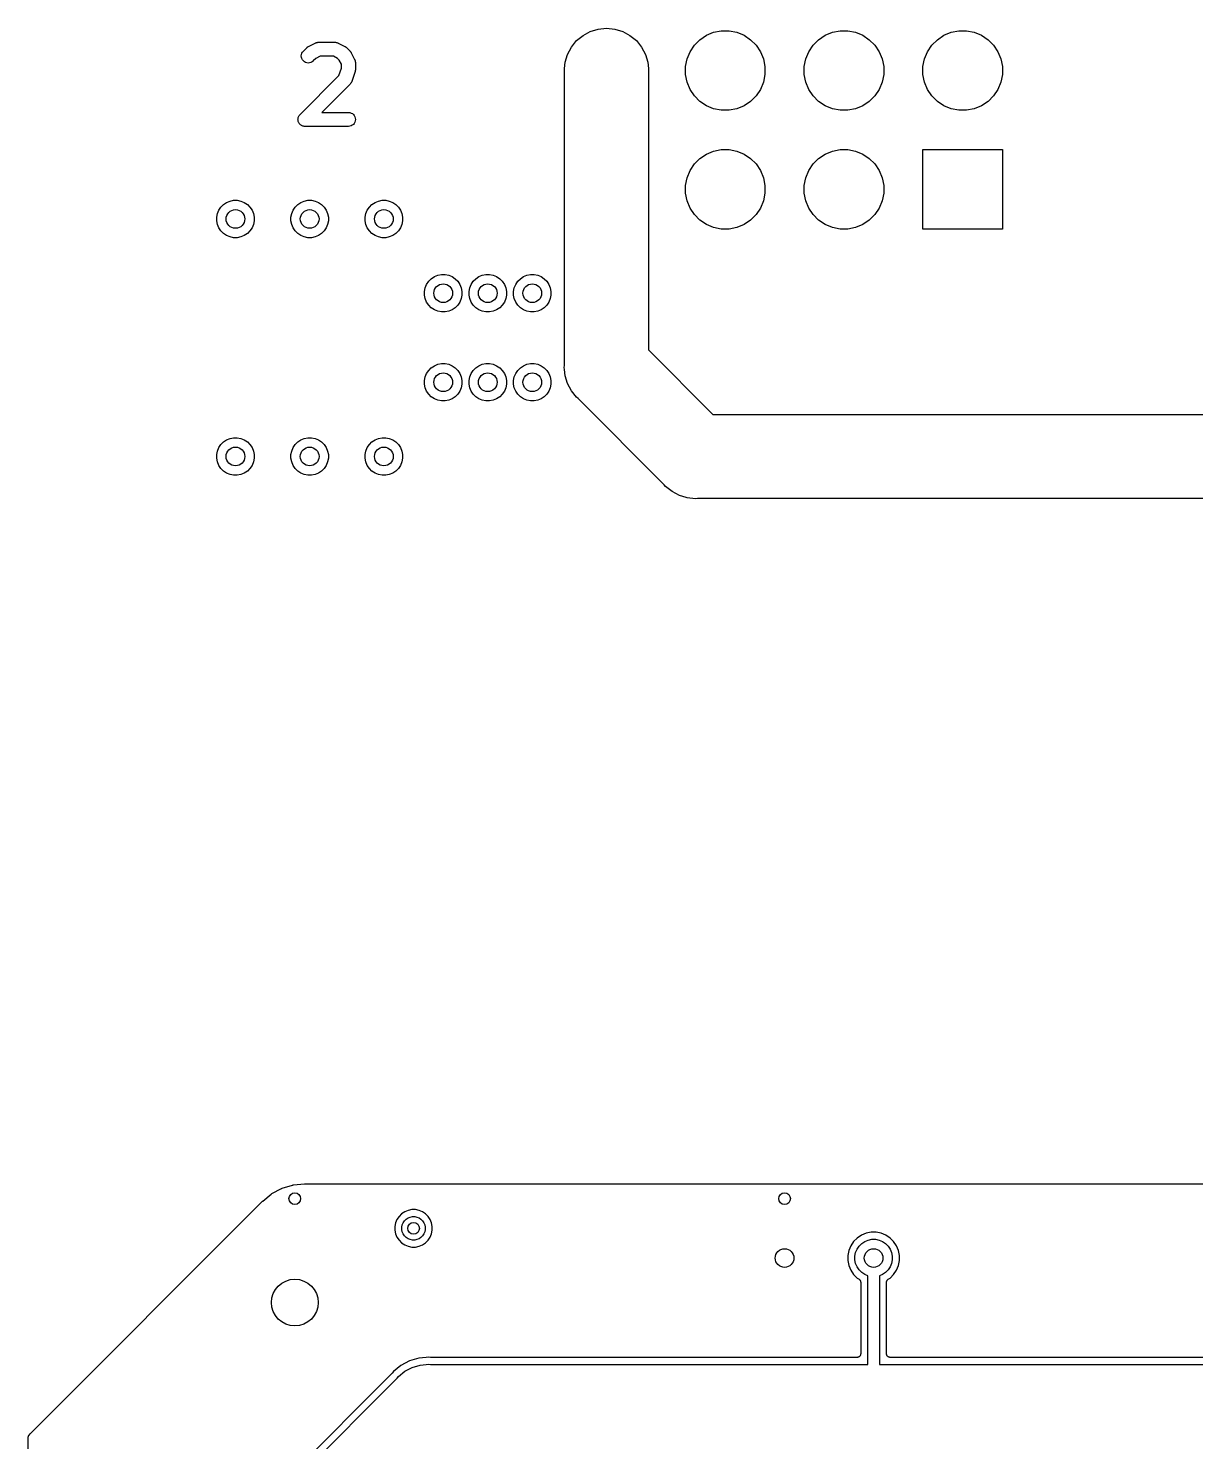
# Model space of a CAD drawing. Extents: x 4.56 to 9.07, y -4.98 to -1.89.
# Drawn here: x 4.563 to 5.546, y -3.08 to -1.889 of the extents above; entities that cross this region are included whole.
import ezdxf

# ---------------------------------------------------------------- set-up
doc = ezdxf.new("R2010")
doc.units = 0
doc.header["$MEASUREMENT"] = 0
doc.layers.add('BLACK', color=7, linetype='CONTINUOUS')

msp = doc.modelspace()

# ---------------------------------------------------------------- linework, layer by layer
at = {"layer": 'BLACK', "linetype": 'CONTINUOUS'}
for p, q in [((5.03022, -1.8954), (5.03637, -1.89211)), ((5.03637, -1.89211), (5.04305, -1.89008)), ((5.04305, -1.89008), (5.05, -1.8894)), ((5.05, -1.8894), (5.05695, -1.89008)), ((5.05695, -1.89008), (5.06363, -1.89211)), ((5.06363, -1.89211), (5.06978, -1.8954)), ((5.14024, -1.89282), (5.1467, -1.89154)), ((5.1467, -1.89154), (5.1533, -1.89154)), ((5.1533, -1.89154), (5.15976, -1.89282)), ((5.24024, -1.89282), (5.2467, -1.89154)), ((5.2467, -1.89154), (5.2533, -1.89154)), ((5.2533, -1.89154), (5.25976, -1.89282)), ((5.34024, -1.89282), (5.3467, -1.89154)), ((5.3467, -1.89154), (5.3533, -1.89154)), ((5.3533, -1.89154), (5.35976, -1.89282)), ((4.79905, -1.90466), (4.80467, -1.90185)), ((4.80467, -1.90185), (4.80474, -1.90181)), ((4.80474, -1.90181), (4.80491, -1.90175)), ((4.80491, -1.90175), (4.80506, -1.90167)), ((4.80506, -1.90167), (4.80545, -1.90155)), ((4.80545, -1.90155), (4.80583, -1.90141)), ((4.80583, -1.90141), (4.806, -1.90139)), ((4.806, -1.90139), (4.80616, -1.90134)), ((4.80616, -1.90134), (4.80657, -1.9013)), ((4.80657, -1.9013), (4.80696, -1.90123)), ((4.80696, -1.90123), (4.80714, -1.90124)), ((4.80714, -1.90124), (4.80731, -1.90122)), ((4.80731, -1.90122), (4.82137, -1.90122)), ((4.82137, -1.90122), (4.82145, -1.90122)), ((4.82145, -1.90122), (4.82163, -1.90124)), ((4.82163, -1.90124), (4.8218, -1.90124)), ((4.8218, -1.90124), (4.8222, -1.90131)), ((4.8222, -1.90131), (4.8226, -1.90135)), ((4.8226, -1.90135), (4.82277, -1.9014)), ((4.82277, -1.9014), (4.82294, -1.90143)), ((4.82294, -1.90143), (4.82331, -1.90158)), ((4.82331, -1.90158), (4.8237, -1.9017)), ((4.8237, -1.9017), (4.82385, -1.90178)), ((4.82385, -1.90178), (4.82401, -1.90185)), ((4.82401, -1.90185), (4.82964, -1.90466)), ((5.0204, -1.90522), (5.02482, -1.89982)), ((5.02482, -1.89982), (5.03022, -1.8954)), ((5.06978, -1.8954), (5.07518, -1.89982)), ((5.07518, -1.89982), (5.0796, -1.90522)), ((5.12034, -1.90915), (5.12401, -1.90367)), ((5.12401, -1.90367), (5.12867, -1.89901)), ((5.12867, -1.89901), (5.13415, -1.89534)), ((5.13415, -1.89534), (5.14024, -1.89282)), ((5.15976, -1.89282), (5.16585, -1.89534)), ((5.16585, -1.89534), (5.17133, -1.89901)), ((5.17133, -1.89901), (5.17599, -1.90367)), ((5.17599, -1.90367), (5.17966, -1.90915)), ((5.22034, -1.90915), (5.22401, -1.90367)), ((5.22401, -1.90367), (5.22867, -1.89901)), ((5.22867, -1.89901), (5.23415, -1.89534)), ((5.23415, -1.89534), (5.24024, -1.89282)), ((5.25976, -1.89282), (5.26585, -1.89534)), ((5.26585, -1.89534), (5.27133, -1.89901)), ((5.27133, -1.89901), (5.27599, -1.90367)), ((5.27599, -1.90367), (5.27966, -1.90915)), ((5.32034, -1.90915), (5.32401, -1.90367)), ((5.32401, -1.90367), (5.32867, -1.89901)), ((5.32867, -1.89901), (5.33415, -1.89534)), ((5.33415, -1.89534), (5.34024, -1.89282)), ((5.35976, -1.89282), (5.36585, -1.89534)), ((5.36585, -1.89534), (5.37133, -1.89901)), ((5.37133, -1.89901), (5.37599, -1.90367)), ((5.37599, -1.90367), (5.37966, -1.90915)), ((4.79297, -1.91273), (4.79309, -1.91159)), ((4.79308, -1.91388), (4.79297, -1.91273)), ((4.79341, -1.91498), (4.79308, -1.91388)), ((4.79309, -1.91159), (4.79342, -1.91048)), ((4.79394, -1.916), (4.79341, -1.91498)), ((4.79342, -1.91048), (4.79397, -1.90947)), ((4.79467, -1.9169), (4.79394, -1.916)), ((4.79397, -1.90947), (4.7947, -1.90858)), ((4.7947, -1.90858), (4.79751, -1.90577)), ((4.79751, -1.90577), (4.79757, -1.90571)), ((4.79757, -1.90571), (4.79783, -1.9055)), ((4.79783, -1.9055), (4.79807, -1.90527)), ((4.79807, -1.90527), (4.79828, -1.90514)), ((4.79828, -1.90514), (4.79847, -1.90499)), ((4.79847, -1.90499), (4.79877, -1.90484)), ((4.79877, -1.90484), (4.79905, -1.90466)), ((4.80519, -1.91479), (4.80305, -1.91693)), ((4.80871, -1.91303), (4.80519, -1.91479)), ((4.81998, -1.91303), (4.80871, -1.91303)), ((4.8235, -1.91479), (4.81998, -1.91303)), ((4.82496, -1.91625), (4.8235, -1.91479)), ((4.82672, -1.91977), (4.82496, -1.91625)), ((4.82964, -1.90466), (4.82971, -1.9047)), ((4.82971, -1.9047), (4.82999, -1.90488)), ((4.82999, -1.90488), (4.83028, -1.90503)), ((4.83028, -1.90503), (4.83047, -1.90519)), ((4.83047, -1.90519), (4.83068, -1.90532)), ((4.83068, -1.90532), (4.83092, -1.90555)), ((4.83092, -1.90555), (4.83117, -1.90577)), ((4.83117, -1.90577), (4.83398, -1.90858)), ((4.83398, -1.90858), (4.83404, -1.90864)), ((4.83404, -1.90864), (4.83425, -1.9089)), ((4.83425, -1.9089), (4.83448, -1.90914)), ((4.83448, -1.90914), (4.83461, -1.90934)), ((4.83461, -1.90934), (4.83476, -1.90954)), ((4.83476, -1.90954), (4.83491, -1.90983)), ((4.83491, -1.90983), (4.83509, -1.91011)), ((4.83509, -1.91011), (4.8379, -1.91574)), ((4.8379, -1.91574), (4.83794, -1.91581)), ((4.83794, -1.91581), (4.838, -1.91597)), ((4.838, -1.91597), (4.83808, -1.91613)), ((4.83808, -1.91613), (4.8382, -1.91651)), ((5.01508, -1.91805), (5.01711, -1.91137)), ((5.01711, -1.91137), (5.0204, -1.90522)), ((5.0796, -1.90522), (5.08289, -1.91137)), ((5.08289, -1.91137), (5.08492, -1.91805)), ((5.11654, -1.9217), (5.11782, -1.91524)), ((5.11782, -1.91524), (5.12034, -1.90915)), ((5.17966, -1.90915), (5.18218, -1.91524)), ((5.18218, -1.91524), (5.18346, -1.9217)), ((5.21654, -1.9217), (5.21782, -1.91524)), ((5.21782, -1.91524), (5.22034, -1.90915)), ((5.27966, -1.90915), (5.28218, -1.91524)), ((5.28218, -1.91524), (5.28346, -1.9217)), ((5.31654, -1.9217), (5.31782, -1.91524)), ((5.31782, -1.91524), (5.32034, -1.90915)), ((5.37966, -1.90915), (5.38218, -1.91524)), ((5.38218, -1.91524), (5.38346, -1.9217)), ((4.79556, -1.91764), (4.79467, -1.9169)), ((4.79657, -1.91819), (4.79556, -1.91764)), ((4.79767, -1.91853), (4.79657, -1.91819)), ((4.79881, -1.91866), (4.79767, -1.91853)), ((4.79996, -1.91856), (4.79881, -1.91866)), ((4.80107, -1.91824), (4.79996, -1.91856)), ((4.80209, -1.91771), (4.80107, -1.91824)), ((4.80299, -1.91699), (4.80209, -1.91771)), ((4.80305, -1.91693), (4.80299, -1.91699)), ((4.82465, -1.92925), (4.82672, -1.92304)), ((4.82672, -1.92304), (4.82672, -1.91977)), ((4.83822, -1.92587), (4.83541, -1.93431)), ((4.8382, -1.91651), (4.83834, -1.91689)), ((4.8383, -1.92555), (4.83822, -1.92587)), ((4.8384, -1.92523), (4.8383, -1.92555)), ((4.83834, -1.91689), (4.83836, -1.91706)), ((4.83836, -1.91706), (4.83841, -1.91723)), ((4.83842, -1.92498), (4.8384, -1.92523)), ((4.83841, -1.91723), (4.83845, -1.91763)), ((4.83848, -1.92475), (4.83842, -1.92498)), ((4.83845, -1.91763), (4.83852, -1.91803)), ((4.83849, -1.92441), (4.83848, -1.92475)), ((4.83853, -1.92408), (4.83849, -1.92441)), ((4.83852, -1.91803), (4.83851, -1.9182)), ((4.83851, -1.9182), (4.83853, -1.91838)), ((4.83853, -1.91838), (4.83853, -1.924)), ((4.83853, -1.924), (4.83853, -1.92408)), ((5.01457, -1.92326), (5.01508, -1.91805)), ((5.01457, -2.02326), (5.01457, -1.92326)), ((5.08492, -1.91805), (5.08543, -1.92326)), ((5.08543, -1.92326), (5.08543, -2.16032)), ((5.11654, -1.9283), (5.11654, -1.9217)), ((5.18346, -1.9217), (5.18346, -1.9283)), ((5.21654, -1.9283), (5.21654, -1.9217)), ((5.28346, -1.9217), (5.28346, -1.9283)), ((5.31654, -1.9283), (5.31654, -1.9217)), ((5.38346, -1.9217), (5.38346, -1.9283)), ((4.79189, -1.96201), (4.82465, -1.92925)), ((4.83398, -1.93661), (4.81032, -1.96028)), ((4.83409, -1.93648), (4.83398, -1.93661)), ((4.83422, -1.93636), (4.83409, -1.93648)), ((4.83446, -1.93604), (4.83422, -1.93636)), ((4.83472, -1.93572), (4.83446, -1.93604)), ((4.8348, -1.93557), (4.83472, -1.93572)), ((4.8349, -1.93543), (4.8348, -1.93557)), ((4.83507, -1.93506), (4.8349, -1.93543)), ((4.83526, -1.93471), (4.83507, -1.93506)), ((4.83531, -1.93454), (4.83526, -1.93471)), ((4.83538, -1.93438), (4.83531, -1.93454)), ((4.83541, -1.93431), (4.83538, -1.93438)), ((5.11782, -1.93476), (5.11654, -1.9283)), ((5.12034, -1.94085), (5.11782, -1.93476)), ((5.18218, -1.93476), (5.17966, -1.94085)), ((5.18346, -1.9283), (5.18218, -1.93476)), ((5.21782, -1.93476), (5.21654, -1.9283)), ((5.22034, -1.94085), (5.21782, -1.93476)), ((5.28218, -1.93476), (5.27966, -1.94085)), ((5.28346, -1.9283), (5.28218, -1.93476)), ((5.31782, -1.93476), (5.31654, -1.9283)), ((5.32034, -1.94085), (5.31782, -1.93476)), ((5.38218, -1.93476), (5.37966, -1.94085)), ((5.38346, -1.9283), (5.38218, -1.93476)), ((5.12401, -1.94633), (5.12034, -1.94085)), ((5.12867, -1.95099), (5.12401, -1.94633)), ((5.13415, -1.95466), (5.12867, -1.95099)), ((5.17133, -1.95099), (5.16585, -1.95466)), ((5.17599, -1.94633), (5.17133, -1.95099)), ((5.17966, -1.94085), (5.17599, -1.94633)), ((5.22401, -1.94633), (5.22034, -1.94085)), ((5.22867, -1.95099), (5.22401, -1.94633)), ((5.23415, -1.95466), (5.22867, -1.95099)), ((5.27133, -1.95099), (5.26585, -1.95466)), ((5.27599, -1.94633), (5.27133, -1.95099)), ((5.27966, -1.94085), (5.27599, -1.94633)), ((5.32401, -1.94633), (5.32034, -1.94085)), ((5.32867, -1.95099), (5.32401, -1.94633)), ((5.33415, -1.95466), (5.32867, -1.95099)), ((5.37133, -1.95099), (5.36585, -1.95466)), ((5.37599, -1.94633), (5.37133, -1.95099)), ((5.37966, -1.94085), (5.37599, -1.94633)), ((4.79044, -1.96446), (4.79061, -1.96391)), ((4.79061, -1.96391), (4.79062, -1.96391)), ((4.79062, -1.9639), (4.79089, -1.9634)), ((4.79062, -1.96391), (4.79062, -1.9639)), ((4.79089, -1.9634), (4.79116, -1.9629)), ((4.79116, -1.96289), (4.79117, -1.96288)), ((4.79116, -1.9629), (4.79116, -1.96289)), ((4.79117, -1.96288), (4.79153, -1.96244)), ((4.79153, -1.96244), (4.79189, -1.96201)), ((4.81032, -1.96028), (4.83262, -1.96028)), ((4.83262, -1.96028), (4.8327, -1.96028)), ((4.8327, -1.96028), (4.83385, -1.96041)), ((4.83385, -1.96041), (4.83495, -1.96076)), ((4.83495, -1.96076), (4.83596, -1.96131)), ((4.83596, -1.96131), (4.83684, -1.96205)), ((4.83684, -1.96205), (4.83756, -1.96295)), ((4.83756, -1.96295), (4.8381, -1.96397)), ((4.8381, -1.96397), (4.83842, -1.96508)), ((5.14024, -1.95718), (5.13415, -1.95466)), ((5.1467, -1.95846), (5.14024, -1.95718)), ((5.1533, -1.95846), (5.1467, -1.95846)), ((5.15976, -1.95718), (5.1533, -1.95846)), ((5.16585, -1.95466), (5.15976, -1.95718)), ((5.24024, -1.95718), (5.23415, -1.95466)), ((5.2467, -1.95846), (5.24024, -1.95718)), ((5.2533, -1.95846), (5.2467, -1.95846)), ((5.25976, -1.95718), (5.2533, -1.95846)), ((5.26585, -1.95466), (5.25976, -1.95718)), ((5.34024, -1.95718), (5.33415, -1.95466)), ((5.3467, -1.95846), (5.34024, -1.95718)), ((5.3533, -1.95846), (5.3467, -1.95846)), ((5.35976, -1.95718), (5.3533, -1.95846)), ((5.36585, -1.95466), (5.35976, -1.95718)), ((4.79016, -1.96614), (4.79022, -1.96558)), ((4.79016, -1.96615), (4.79016, -1.96614)), ((4.79016, -1.96616), (4.79016, -1.96615)), ((4.79021, -1.96673), (4.79016, -1.96616)), ((4.79026, -1.96729), (4.79021, -1.96673)), ((4.79022, -1.96558), (4.79027, -1.96502)), ((4.79026, -1.9673), (4.79026, -1.96729)), ((4.79027, -1.96731), (4.79026, -1.9673)), ((4.79027, -1.96502), (4.79028, -1.96501)), ((4.79043, -1.96785), (4.79027, -1.96731)), ((4.79028, -1.965), (4.79044, -1.96446)), ((4.79028, -1.96501), (4.79028, -1.965)), ((4.79059, -1.9684), (4.79043, -1.96785)), ((4.79059, -1.96841), (4.79059, -1.9684)), ((4.7906, -1.96842), (4.79059, -1.96841)), ((4.79086, -1.96891), (4.7906, -1.96842)), ((4.79112, -1.96942), (4.79086, -1.96891)), ((4.79113, -1.96943), (4.79112, -1.96942)), ((4.79148, -1.96987), (4.79113, -1.96943)), ((4.79113, -1.96943), (4.79113, -1.96943)), ((4.79184, -1.97032), (4.79148, -1.96987)), ((4.79185, -1.97032), (4.79184, -1.97032)), ((4.79186, -1.97033), (4.79185, -1.97032)), ((4.79229, -1.97069), (4.79186, -1.97033)), ((4.79273, -1.97106), (4.79229, -1.97069)), ((4.79274, -1.97106), (4.79273, -1.97106)), ((4.79274, -1.97107), (4.79274, -1.97106)), ((4.79325, -1.97134), (4.79274, -1.97107)), ((4.79374, -1.97161), (4.79325, -1.97134)), ((4.79375, -1.97161), (4.79374, -1.97161)), ((4.79376, -1.97162), (4.79375, -1.97161)), ((4.7943, -1.97179), (4.79376, -1.97162)), ((4.79484, -1.97196), (4.7943, -1.97179)), ((4.79485, -1.97196), (4.79484, -1.97196)), ((4.79486, -1.97196), (4.79485, -1.97196)), ((4.79542, -1.97203), (4.79486, -1.97196)), ((4.79598, -1.97209), (4.79542, -1.97203)), ((4.796, -1.97209), (4.79598, -1.97209)), ((4.79606, -1.97209), (4.796, -1.97209)), ((4.796, -1.97209), (4.796, -1.97209)), ((4.796, -1.97209), (4.796, -1.97209)), ((4.83262, -1.97209), (4.79606, -1.97209)), ((4.83377, -1.97198), (4.83262, -1.97209)), ((4.83487, -1.97164), (4.83377, -1.97198)), ((4.83589, -1.9711), (4.83487, -1.97164)), ((4.83678, -1.97037), (4.83589, -1.9711)), ((4.83752, -1.96949), (4.83678, -1.97037)), ((4.83806, -1.96847), (4.83752, -1.96949)), ((4.83841, -1.96737), (4.83806, -1.96847)), ((4.83853, -1.96623), (4.83841, -1.96737)), ((4.83842, -1.96508), (4.83853, -1.96623)), ((5.12401, -2.00367), (5.12867, -1.99901)), ((5.12867, -1.99901), (5.13415, -1.99534)), ((5.13415, -1.99534), (5.14024, -1.99282)), ((5.14024, -1.99282), (5.1467, -1.99154)), ((5.1467, -1.99154), (5.1533, -1.99154)), ((5.1533, -1.99154), (5.15976, -1.99282)), ((5.15976, -1.99282), (5.16585, -1.99534)), ((5.16585, -1.99534), (5.17133, -1.99901)), ((5.17133, -1.99901), (5.17599, -2.00367)), ((5.22401, -2.00367), (5.22867, -1.99901)), ((5.22867, -1.99901), (5.23415, -1.99534)), ((5.23415, -1.99534), (5.24024, -1.99282)), ((5.24024, -1.99282), (5.2467, -1.99154)), ((5.2467, -1.99154), (5.2533, -1.99154)), ((5.2533, -1.99154), (5.25976, -1.99282)), ((5.25976, -1.99282), (5.26585, -1.99534)), ((5.26585, -1.99534), (5.27133, -1.99901)), ((5.27133, -1.99901), (5.27599, -2.00367)), ((5.31654, -2.05846), (5.31654, -1.99154)), ((5.31654, -1.99154), (5.38346, -1.99154)), ((5.38346, -1.99154), (5.38346, -2.05846)), ((5.11782, -2.01524), (5.12034, -2.00915)), ((5.12034, -2.00915), (5.12401, -2.00367)), ((5.17599, -2.00367), (5.17966, -2.00915)), ((5.17966, -2.00915), (5.18218, -2.01524)), ((5.21782, -2.01524), (5.22034, -2.00915)), ((5.22034, -2.00915), (5.22401, -2.00367)), ((5.27599, -2.00367), (5.27966, -2.00915)), ((5.27966, -2.00915), (5.28218, -2.01524)), ((5.01457, -2.17326), (5.01457, -2.02326)), ((5.11654, -2.0217), (5.11782, -2.01524)), ((5.11654, -2.0283), (5.11654, -2.0217)), ((5.18218, -2.01524), (5.18346, -2.0217)), ((5.18346, -2.0217), (5.18346, -2.0283)), ((5.21654, -2.0217), (5.21782, -2.01524)), ((5.21654, -2.0283), (5.21654, -2.0217)), ((5.28218, -2.01524), (5.28346, -2.0217)), ((5.28346, -2.0217), (5.28346, -2.0283)), ((4.73004, -2.03604), (4.73291, -2.03486)), ((4.73291, -2.03486), (4.73595, -2.03425)), ((4.73595, -2.03425), (4.73905, -2.03425)), ((4.73905, -2.03425), (4.74209, -2.03486)), ((4.74209, -2.03486), (4.74496, -2.03604)), ((4.79254, -2.03604), (4.79541, -2.03486)), ((4.79541, -2.03486), (4.79845, -2.03425)), ((4.79845, -2.03425), (4.80155, -2.03425)), ((4.80155, -2.03425), (4.80459, -2.03486)), ((4.80459, -2.03486), (4.80746, -2.03604)), ((4.85504, -2.03604), (4.85791, -2.03486)), ((4.85791, -2.03486), (4.86095, -2.03425)), ((4.86095, -2.03425), (4.86405, -2.03425)), ((4.86405, -2.03425), (4.86709, -2.03486)), ((4.86709, -2.03486), (4.86996, -2.03604)), ((5.11782, -2.03476), (5.11654, -2.0283)), ((5.12034, -2.04085), (5.11782, -2.03476)), ((5.18218, -2.03476), (5.17966, -2.04085)), ((5.18346, -2.0283), (5.18218, -2.03476)), ((5.21782, -2.03476), (5.21654, -2.0283)), ((5.22034, -2.04085), (5.21782, -2.03476)), ((5.28218, -2.03476), (5.27966, -2.04085)), ((5.28346, -2.0283), (5.28218, -2.03476)), ((4.72175, -2.04845), (4.72236, -2.04541)), ((4.72236, -2.04541), (4.72354, -2.04254)), ((4.72354, -2.04254), (4.72527, -2.03996)), ((4.72527, -2.03996), (4.72746, -2.03777)), ((4.72746, -2.03777), (4.73004, -2.03604)), ((4.74496, -2.03604), (4.74754, -2.03777)), ((4.74754, -2.03777), (4.74973, -2.03996)), ((4.74973, -2.03996), (4.75146, -2.04254)), ((4.75146, -2.04254), (4.75264, -2.04541)), ((4.75264, -2.04541), (4.75325, -2.04845)), ((4.78425, -2.04845), (4.78486, -2.04541)), ((4.78486, -2.04541), (4.78604, -2.04254)), ((4.78604, -2.04254), (4.78777, -2.03996)), ((4.78777, -2.03996), (4.78996, -2.03777)), ((4.78996, -2.03777), (4.79254, -2.03604)), ((4.80746, -2.03604), (4.81004, -2.03777)), ((4.81004, -2.03777), (4.81223, -2.03996)), ((4.81223, -2.03996), (4.81396, -2.04254)), ((4.81396, -2.04254), (4.81514, -2.04541)), ((4.81514, -2.04541), (4.81575, -2.04845)), ((4.84675, -2.04845), (4.84736, -2.04541)), ((4.84736, -2.04541), (4.84854, -2.04254)), ((4.84854, -2.04254), (4.85027, -2.03996)), ((4.85027, -2.03996), (4.85246, -2.03777)), ((4.85246, -2.03777), (4.85504, -2.03604)), ((4.86996, -2.03604), (4.87254, -2.03777)), ((4.87254, -2.03777), (4.87473, -2.03996)), ((4.87473, -2.03996), (4.87646, -2.04254)), ((4.87646, -2.04254), (4.87764, -2.04541)), ((4.87764, -2.04541), (4.87825, -2.04845)), ((5.12401, -2.04633), (5.12034, -2.04085)), ((5.12867, -2.05099), (5.12401, -2.04633)), ((5.17599, -2.04633), (5.17133, -2.05099)), ((5.17966, -2.04085), (5.17599, -2.04633)), ((5.22401, -2.04633), (5.22034, -2.04085)), ((5.22867, -2.05099), (5.22401, -2.04633)), ((5.27599, -2.04633), (5.27133, -2.05099)), ((5.27966, -2.04085), (5.27599, -2.04633)), ((4.72175, -2.05155), (4.72175, -2.04845)), ((4.72236, -2.05459), (4.72175, -2.05155)), ((4.72354, -2.05746), (4.72236, -2.05459)), ((4.72527, -2.06004), (4.72354, -2.05746)), ((4.75146, -2.05746), (4.74973, -2.06004)), ((4.75264, -2.05459), (4.75146, -2.05746)), ((4.75325, -2.05155), (4.75264, -2.05459)), ((4.75325, -2.04845), (4.75325, -2.05155)), ((4.78425, -2.05155), (4.78425, -2.04845)), ((4.78486, -2.05459), (4.78425, -2.05155)), ((4.78604, -2.05746), (4.78486, -2.05459)), ((4.78777, -2.06004), (4.78604, -2.05746)), ((4.81396, -2.05746), (4.81223, -2.06004)), ((4.81514, -2.05459), (4.81396, -2.05746)), ((4.81575, -2.05155), (4.81514, -2.05459)), ((4.81575, -2.04845), (4.81575, -2.05155)), ((4.84675, -2.05155), (4.84675, -2.04845)), ((4.84736, -2.05459), (4.84675, -2.05155)), ((4.84854, -2.05746), (4.84736, -2.05459)), ((4.85027, -2.06004), (4.84854, -2.05746)), ((4.87646, -2.05746), (4.87473, -2.06004)), ((4.87764, -2.05459), (4.87646, -2.05746)), ((4.87825, -2.05155), (4.87764, -2.05459)), ((4.87825, -2.04845), (4.87825, -2.05155)), ((5.13415, -2.05466), (5.12867, -2.05099)), ((5.14024, -2.05718), (5.13415, -2.05466)), ((5.1467, -2.05846), (5.14024, -2.05718)), ((5.1533, -2.05846), (5.1467, -2.05846)), ((5.15976, -2.05718), (5.1533, -2.05846)), ((5.16585, -2.05466), (5.15976, -2.05718)), ((5.17133, -2.05099), (5.16585, -2.05466)), ((5.23415, -2.05466), (5.22867, -2.05099)), ((5.24024, -2.05718), (5.23415, -2.05466)), ((5.2467, -2.05846), (5.24024, -2.05718)), ((5.2533, -2.05846), (5.2467, -2.05846)), ((5.25976, -2.05718), (5.2533, -2.05846)), ((5.26585, -2.05466), (5.25976, -2.05718)), ((5.27133, -2.05099), (5.26585, -2.05466)), ((5.38346, -2.05846), (5.31654, -2.05846)), ((4.72746, -2.06223), (4.72527, -2.06004)), ((4.73004, -2.06396), (4.72746, -2.06223)), ((4.73291, -2.06514), (4.73004, -2.06396)), ((4.73595, -2.06575), (4.73291, -2.06514)), ((4.73905, -2.06575), (4.73595, -2.06575)), ((4.74209, -2.06514), (4.73905, -2.06575)), ((4.74496, -2.06396), (4.74209, -2.06514)), ((4.74754, -2.06223), (4.74496, -2.06396)), ((4.74973, -2.06004), (4.74754, -2.06223)), ((4.78996, -2.06223), (4.78777, -2.06004)), ((4.79254, -2.06396), (4.78996, -2.06223)), ((4.79541, -2.06514), (4.79254, -2.06396)), ((4.79845, -2.06575), (4.79541, -2.06514)), ((4.80155, -2.06575), (4.79845, -2.06575)), ((4.80459, -2.06514), (4.80155, -2.06575)), ((4.80746, -2.06396), (4.80459, -2.06514)), ((4.81004, -2.06223), (4.80746, -2.06396)), ((4.81223, -2.06004), (4.81004, -2.06223)), ((4.85246, -2.06223), (4.85027, -2.06004)), ((4.85504, -2.06396), (4.85246, -2.06223)), ((4.85791, -2.06514), (4.85504, -2.06396)), ((4.86095, -2.06575), (4.85791, -2.06514)), ((4.86405, -2.06575), (4.86095, -2.06575)), ((4.86709, -2.06514), (4.86405, -2.06575)), ((4.86996, -2.06396), (4.86709, -2.06514)), ((4.87254, -2.06223), (4.86996, -2.06396)), ((4.87473, -2.06004), (4.87254, -2.06223)), ((4.89736, -2.10791), (4.89854, -2.10504)), ((4.89854, -2.10504), (4.90027, -2.10246)), ((4.90027, -2.10246), (4.90246, -2.10027)), ((4.90246, -2.10027), (4.90504, -2.09854)), ((4.90504, -2.09854), (4.90791, -2.09736)), ((4.90791, -2.09736), (4.91095, -2.09675)), ((4.91095, -2.09675), (4.91405, -2.09675)), ((4.91405, -2.09675), (4.91709, -2.09736)), ((4.91709, -2.09736), (4.91996, -2.09854)), ((4.91996, -2.09854), (4.92254, -2.10027)), ((4.92254, -2.10027), (4.92473, -2.10246)), ((4.92473, -2.10246), (4.92646, -2.10504)), ((4.92646, -2.10504), (4.92764, -2.10791)), ((4.93486, -2.10791), (4.93604, -2.10504)), ((4.93604, -2.10504), (4.93777, -2.10246)), ((4.93777, -2.10246), (4.93996, -2.10027)), ((4.93996, -2.10027), (4.94254, -2.09854)), ((4.94254, -2.09854), (4.94541, -2.09736)), ((4.94541, -2.09736), (4.94845, -2.09675)), ((4.94845, -2.09675), (4.95155, -2.09675)), ((4.95155, -2.09675), (4.95459, -2.09736)), ((4.95459, -2.09736), (4.95746, -2.09854)), ((4.95746, -2.09854), (4.96004, -2.10027)), ((4.96004, -2.10027), (4.96223, -2.10246)), ((4.96223, -2.10246), (4.96396, -2.10504)), ((4.96396, -2.10504), (4.96514, -2.10791)), ((4.97236, -2.10791), (4.97354, -2.10504)), ((4.97354, -2.10504), (4.97527, -2.10246)), ((4.97527, -2.10246), (4.97746, -2.10027)), ((4.97746, -2.10027), (4.98004, -2.09854)), ((4.98004, -2.09854), (4.98291, -2.09736)), ((4.98291, -2.09736), (4.98595, -2.09675)), ((4.98595, -2.09675), (4.98905, -2.09675)), ((4.98905, -2.09675), (4.99209, -2.09736)), ((4.99209, -2.09736), (4.99496, -2.09854)), ((4.99496, -2.09854), (4.99754, -2.10027)), ((4.99754, -2.10027), (4.99973, -2.10246)), ((4.99973, -2.10246), (5.00146, -2.10504)), ((5.00146, -2.10504), (5.00264, -2.10791)), ((4.89675, -2.11095), (4.89736, -2.10791)), ((4.89675, -2.11405), (4.89675, -2.11095)), ((4.89736, -2.11709), (4.89675, -2.11405)), ((4.89854, -2.11996), (4.89736, -2.11709)), ((4.92764, -2.11709), (4.92646, -2.11996)), ((4.92764, -2.10791), (4.92825, -2.11095)), ((4.92825, -2.11405), (4.92764, -2.11709)), ((4.92825, -2.11095), (4.92825, -2.11405)), ((4.93425, -2.11095), (4.93486, -2.10791)), ((4.93425, -2.11405), (4.93425, -2.11095)), ((4.93486, -2.11709), (4.93425, -2.11405)), ((4.93604, -2.11996), (4.93486, -2.11709)), ((4.96514, -2.11709), (4.96396, -2.11996)), ((4.96514, -2.10791), (4.96575, -2.11095)), ((4.96575, -2.11405), (4.96514, -2.11709)), ((4.96575, -2.11095), (4.96575, -2.11405)), ((4.97175, -2.11095), (4.97236, -2.10791)), ((4.97175, -2.11405), (4.97175, -2.11095)), ((4.97236, -2.11709), (4.97175, -2.11405)), ((4.97354, -2.11996), (4.97236, -2.11709)), ((5.00264, -2.11709), (5.00146, -2.11996)), ((5.00264, -2.10791), (5.00325, -2.11095)), ((5.00325, -2.11405), (5.00264, -2.11709)), ((5.00325, -2.11095), (5.00325, -2.11405)), ((4.90027, -2.12254), (4.89854, -2.11996)), ((4.90246, -2.12473), (4.90027, -2.12254)), ((4.90504, -2.12646), (4.90246, -2.12473)), ((4.90791, -2.12764), (4.90504, -2.12646)), ((4.91095, -2.12825), (4.90791, -2.12764)), ((4.91405, -2.12825), (4.91095, -2.12825)), ((4.91709, -2.12764), (4.91405, -2.12825)), ((4.91996, -2.12646), (4.91709, -2.12764)), ((4.92254, -2.12473), (4.91996, -2.12646)), ((4.92473, -2.12254), (4.92254, -2.12473)), ((4.92646, -2.11996), (4.92473, -2.12254)), ((4.93777, -2.12254), (4.93604, -2.11996)), ((4.93996, -2.12473), (4.93777, -2.12254)), ((4.94254, -2.12646), (4.93996, -2.12473)), ((4.94541, -2.12764), (4.94254, -2.12646)), ((4.94845, -2.12825), (4.94541, -2.12764)), ((4.95155, -2.12825), (4.94845, -2.12825)), ((4.95459, -2.12764), (4.95155, -2.12825)), ((4.95746, -2.12646), (4.95459, -2.12764)), ((4.96004, -2.12473), (4.95746, -2.12646)), ((4.96223, -2.12254), (4.96004, -2.12473)), ((4.96396, -2.11996), (4.96223, -2.12254)), ((4.97527, -2.12254), (4.97354, -2.11996)), ((4.97746, -2.12473), (4.97527, -2.12254)), ((4.98004, -2.12646), (4.97746, -2.12473)), ((4.98291, -2.12764), (4.98004, -2.12646)), ((4.98595, -2.12825), (4.98291, -2.12764)), ((4.98905, -2.12825), (4.98595, -2.12825)), ((4.99209, -2.12764), (4.98905, -2.12825)), ((4.99496, -2.12646), (4.99209, -2.12764)), ((4.99754, -2.12473), (4.99496, -2.12646)), ((4.99973, -2.12254), (4.99754, -2.12473)), ((5.00146, -2.11996), (4.99973, -2.12254)), ((5.08543, -2.16032), (5.13968, -2.21457)), ((4.89854, -2.18004), (4.90027, -2.17746)), ((4.90027, -2.17746), (4.90246, -2.17527)), ((4.90246, -2.17527), (4.90504, -2.17354)), ((4.90504, -2.17354), (4.90791, -2.17236)), ((4.90791, -2.17236), (4.91095, -2.17175)), ((4.91095, -2.17175), (4.91405, -2.17175)), ((4.91405, -2.17175), (4.91709, -2.17236)), ((4.91709, -2.17236), (4.91996, -2.17354)), ((4.91996, -2.17354), (4.92254, -2.17527)), ((4.92254, -2.17527), (4.92473, -2.17746)), ((4.92473, -2.17746), (4.92646, -2.18004)), ((4.93604, -2.18004), (4.93777, -2.17746)), ((4.93777, -2.17746), (4.93996, -2.17527)), ((4.93996, -2.17527), (4.94254, -2.17354)), ((4.94254, -2.17354), (4.94541, -2.17236)), ((4.94541, -2.17236), (4.94845, -2.17175)), ((4.94845, -2.17175), (4.95155, -2.17175)), ((4.95155, -2.17175), (4.95459, -2.17236)), ((4.95459, -2.17236), (4.95746, -2.17354)), ((4.95746, -2.17354), (4.96004, -2.17527)), ((4.96004, -2.17527), (4.96223, -2.17746)), ((4.96223, -2.17746), (4.96396, -2.18004)), ((4.97354, -2.18004), (4.97527, -2.17746)), ((4.97527, -2.17746), (4.97746, -2.17527)), ((4.97746, -2.17527), (4.98004, -2.17354)), ((4.98004, -2.17354), (4.98291, -2.17236)), ((4.98291, -2.17236), (4.98595, -2.17175)), ((4.98595, -2.17175), (4.98905, -2.17175)), ((4.98905, -2.17175), (4.99209, -2.17236)), ((4.99209, -2.17236), (4.99496, -2.17354)), ((4.99496, -2.17354), (4.99754, -2.17527)), ((4.99754, -2.17527), (4.99973, -2.17746)), ((4.99973, -2.17746), (5.00146, -2.18004)), ((5.0144, -2.175), (5.01457, -2.17326)), ((5.01457, -2.17674), (5.0144, -2.175)), ((5.01508, -2.18195), (5.01457, -2.17674)), ((4.89675, -2.18595), (4.89736, -2.18291)), ((4.89675, -2.18905), (4.89675, -2.18595)), ((4.89736, -2.19209), (4.89675, -2.18905)), ((4.89736, -2.18291), (4.89854, -2.18004)), ((4.92646, -2.18004), (4.92764, -2.18291)), ((4.92764, -2.18291), (4.92825, -2.18595)), ((4.92825, -2.18905), (4.92764, -2.19209)), ((4.92825, -2.18595), (4.92825, -2.18905)), ((4.93425, -2.18595), (4.93486, -2.18291)), ((4.93425, -2.18905), (4.93425, -2.18595)), ((4.93486, -2.19209), (4.93425, -2.18905)), ((4.93486, -2.18291), (4.93604, -2.18004)), ((4.96396, -2.18004), (4.96514, -2.18291)), ((4.96514, -2.18291), (4.96575, -2.18595)), ((4.96575, -2.18905), (4.96514, -2.19209)), ((4.96575, -2.18595), (4.96575, -2.18905)), ((4.97175, -2.18595), (4.97236, -2.18291)), ((4.97175, -2.18905), (4.97175, -2.18595)), ((4.97236, -2.19209), (4.97175, -2.18905)), ((4.97236, -2.18291), (4.97354, -2.18004)), ((5.00146, -2.18004), (5.00264, -2.18291)), ((5.00264, -2.18291), (5.00325, -2.18595)), ((5.00325, -2.18905), (5.00264, -2.19209)), ((5.00325, -2.18595), (5.00325, -2.18905)), ((5.01711, -2.18863), (5.01508, -2.18195)), ((5.0204, -2.19478), (5.01711, -2.18863)), ((4.89854, -2.19496), (4.89736, -2.19209)), ((4.90027, -2.19754), (4.89854, -2.19496)), ((4.90246, -2.19973), (4.90027, -2.19754)), ((4.90504, -2.20146), (4.90246, -2.19973)), ((4.90791, -2.20264), (4.90504, -2.20146)), ((4.91996, -2.20146), (4.91709, -2.20264)), ((4.92254, -2.19973), (4.91996, -2.20146)), ((4.92473, -2.19754), (4.92254, -2.19973)), ((4.92646, -2.19496), (4.92473, -2.19754)), ((4.92764, -2.19209), (4.92646, -2.19496)), ((4.93604, -2.19496), (4.93486, -2.19209)), ((4.93777, -2.19754), (4.93604, -2.19496)), ((4.93996, -2.19973), (4.93777, -2.19754)), ((4.94254, -2.20146), (4.93996, -2.19973)), ((4.94541, -2.20264), (4.94254, -2.20146)), ((4.95746, -2.20146), (4.95459, -2.20264)), ((4.96004, -2.19973), (4.95746, -2.20146)), ((4.96223, -2.19754), (4.96004, -2.19973)), ((4.96396, -2.19496), (4.96223, -2.19754)), ((4.96514, -2.19209), (4.96396, -2.19496)), ((4.97354, -2.19496), (4.97236, -2.19209)), ((4.97527, -2.19754), (4.97354, -2.19496)), ((4.97746, -2.19973), (4.97527, -2.19754)), ((4.98004, -2.20146), (4.97746, -2.19973)), ((4.98291, -2.20264), (4.98004, -2.20146)), ((4.99496, -2.20146), (4.99209, -2.20264)), ((4.99754, -2.19973), (4.99496, -2.20146)), ((4.99973, -2.19754), (4.99754, -2.19973)), ((5.00146, -2.19496), (4.99973, -2.19754)), ((5.00264, -2.19209), (5.00146, -2.19496)), ((5.02482, -2.20018), (5.0204, -2.19478)), ((5.02618, -2.20129), (5.02482, -2.20018)), ((5.09871, -2.27382), (5.02618, -2.20129)), ((4.91095, -2.20325), (4.90791, -2.20264)), ((4.91405, -2.20325), (4.91095, -2.20325)), ((4.91709, -2.20264), (4.91405, -2.20325)), ((4.94845, -2.20325), (4.94541, -2.20264)), ((4.95155, -2.20325), (4.94845, -2.20325)), ((4.95459, -2.20264), (4.95155, -2.20325)), ((4.98595, -2.20325), (4.98291, -2.20264)), ((4.98905, -2.20325), (4.98595, -2.20325)), ((4.99209, -2.20264), (4.98905, -2.20325)), ((5.13968, -2.21457), (6.59559, -2.21457)), ((4.72746, -2.23777), (4.73004, -2.23604)), ((4.73004, -2.23604), (4.73291, -2.23486)), ((4.73291, -2.23486), (4.73595, -2.23425)), ((4.73595, -2.23425), (4.73905, -2.23425)), ((4.73905, -2.23425), (4.74209, -2.23486)), ((4.74209, -2.23486), (4.74496, -2.23604)), ((4.74496, -2.23604), (4.74754, -2.23777)), ((4.78996, -2.23777), (4.79254, -2.23604)), ((4.79254, -2.23604), (4.79541, -2.23486)), ((4.79541, -2.23486), (4.79845, -2.23425)), ((4.79845, -2.23425), (4.80155, -2.23425)), ((4.80155, -2.23425), (4.80459, -2.23486)), ((4.80459, -2.23486), (4.80746, -2.23604)), ((4.80746, -2.23604), (4.81004, -2.23777)), ((4.85246, -2.23777), (4.85504, -2.23604)), ((4.85504, -2.23604), (4.85791, -2.23486)), ((4.85791, -2.23486), (4.86095, -2.23425)), ((4.86095, -2.23425), (4.86405, -2.23425)), ((4.86405, -2.23425), (4.86709, -2.23486)), ((4.86709, -2.23486), (4.86996, -2.23604)), ((4.86996, -2.23604), (4.87254, -2.23777)), ((4.72175, -2.24845), (4.72236, -2.24541)), ((4.72175, -2.25155), (4.72175, -2.24845)), ((4.72236, -2.24541), (4.72354, -2.24254)), ((4.72354, -2.24254), (4.72527, -2.23996)), ((4.72527, -2.23996), (4.72746, -2.23777)), ((4.74754, -2.23777), (4.74973, -2.23996)), ((4.74973, -2.23996), (4.75146, -2.24254)), ((4.75146, -2.24254), (4.75264, -2.24541)), ((4.75264, -2.24541), (4.75325, -2.24845)), ((4.75325, -2.24845), (4.75325, -2.25155)), ((4.78425, -2.24845), (4.78486, -2.24541)), ((4.78425, -2.25155), (4.78425, -2.24845)), ((4.78486, -2.24541), (4.78604, -2.24254)), ((4.78604, -2.24254), (4.78777, -2.23996)), ((4.78777, -2.23996), (4.78996, -2.23777)), ((4.81004, -2.23777), (4.81223, -2.23996)), ((4.81223, -2.23996), (4.81396, -2.24254)), ((4.81396, -2.24254), (4.81514, -2.24541)), ((4.81514, -2.24541), (4.81575, -2.24845)), ((4.81575, -2.24845), (4.81575, -2.25155)), ((4.84675, -2.24845), (4.84736, -2.24541)), ((4.84675, -2.25155), (4.84675, -2.24845)), ((4.84736, -2.24541), (4.84854, -2.24254)), ((4.84854, -2.24254), (4.85027, -2.23996)), ((4.85027, -2.23996), (4.85246, -2.23777)), ((4.87254, -2.23777), (4.87473, -2.23996)), ((4.87473, -2.23996), (4.87646, -2.24254)), ((4.87646, -2.24254), (4.87764, -2.24541)), ((4.87764, -2.24541), (4.87825, -2.24845)), ((4.87825, -2.24845), (4.87825, -2.25155)), ((4.72236, -2.25459), (4.72175, -2.25155)), ((4.72354, -2.25746), (4.72236, -2.25459)), ((4.72527, -2.26004), (4.72354, -2.25746)), ((4.72746, -2.26223), (4.72527, -2.26004)), ((4.74973, -2.26004), (4.74754, -2.26223)), ((4.75146, -2.25746), (4.74973, -2.26004)), ((4.75264, -2.25459), (4.75146, -2.25746)), ((4.75325, -2.25155), (4.75264, -2.25459)), ((4.78486, -2.25459), (4.78425, -2.25155)), ((4.78604, -2.25746), (4.78486, -2.25459)), ((4.78777, -2.26004), (4.78604, -2.25746)), ((4.78996, -2.26223), (4.78777, -2.26004)), ((4.81223, -2.26004), (4.81004, -2.26223)), ((4.81396, -2.25746), (4.81223, -2.26004)), ((4.81514, -2.25459), (4.81396, -2.25746)), ((4.81575, -2.25155), (4.81514, -2.25459)), ((4.84736, -2.25459), (4.84675, -2.25155)), ((4.84854, -2.25746), (4.84736, -2.25459)), ((4.85027, -2.26004), (4.84854, -2.25746)), ((4.85246, -2.26223), (4.85027, -2.26004)), ((4.87473, -2.26004), (4.87254, -2.26223)), ((4.87646, -2.25746), (4.87473, -2.26004)), ((4.87764, -2.25459), (4.87646, -2.25746)), ((4.87825, -2.25155), (4.87764, -2.25459)), ((4.73004, -2.26396), (4.72746, -2.26223)), ((4.73291, -2.26514), (4.73004, -2.26396)), ((4.73595, -2.26575), (4.73291, -2.26514)), ((4.73905, -2.26575), (4.73595, -2.26575)), ((4.74209, -2.26514), (4.73905, -2.26575)), ((4.74496, -2.26396), (4.74209, -2.26514)), ((4.74754, -2.26223), (4.74496, -2.26396)), ((4.79254, -2.26396), (4.78996, -2.26223)), ((4.79541, -2.26514), (4.79254, -2.26396)), ((4.79845, -2.26575), (4.79541, -2.26514)), ((4.80155, -2.26575), (4.79845, -2.26575)), ((4.80459, -2.26514), (4.80155, -2.26575)), ((4.80746, -2.26396), (4.80459, -2.26514)), ((4.81004, -2.26223), (4.80746, -2.26396)), ((4.85504, -2.26396), (4.85246, -2.26223)), ((4.85791, -2.26514), (4.85504, -2.26396)), ((4.86095, -2.26575), (4.85791, -2.26514)), ((4.86405, -2.26575), (4.86095, -2.26575)), ((4.86709, -2.26514), (4.86405, -2.26575)), ((4.86996, -2.26396), (4.86709, -2.26514)), ((4.87254, -2.26223), (4.86996, -2.26396)), ((5.09982, -2.27518), (5.09871, -2.27382)), ((5.10522, -2.2796), (5.09982, -2.27518)), ((5.11137, -2.28289), (5.10522, -2.2796)), ((5.11709, -2.28463), (5.11137, -2.28289)), ((5.11805, -2.28492), (5.11709, -2.28463)), ((5.125, -2.2856), (5.11805, -2.28492)), ((5.12674, -2.28543), (5.125, -2.2856)), ((6.58265, -2.28543), (5.12674, -2.28543)), ((4.76819, -2.87079), (4.77632, -2.86644)), ((4.77632, -2.86644), (4.77636, -2.86642)), ((4.77632, -2.86644), (4.77632, -2.86644)), ((4.77632, -2.86644), (4.77632, -2.86644)), ((4.77632, -2.86644), (4.77632, -2.86644)), ((4.77636, -2.86642), (4.77661, -2.86632)), ((4.77661, -2.86632), (4.77685, -2.86622)), ((4.77685, -2.86622), (4.78568, -2.86355)), ((4.78568, -2.86354), (4.78572, -2.86353)), ((4.78568, -2.86355), (4.78568, -2.86354)), ((4.78568, -2.86354), (4.78568, -2.86354)), ((4.78568, -2.86354), (4.78568, -2.86354)), ((4.78572, -2.86353), (4.78598, -2.86348)), ((4.78598, -2.86348), (4.78625, -2.86343)), ((4.78625, -2.86343), (4.79557, -2.86251)), ((4.79557, -2.86251), (4.79561, -2.86251)), ((4.79561, -2.86251), (4.79573, -2.86251)), ((4.79573, -2.86251), (4.79586, -2.8625)), ((4.79586, -2.8625), (6.51114, -2.8625)), ((4.56475, -3.07275), (4.76025, -2.87725)), ((4.76025, -2.87725), (4.76028, -2.87722)), ((4.76028, -2.87722), (4.76038, -2.87714)), ((4.76038, -2.87714), (4.76047, -2.87705)), ((4.76047, -2.87705), (4.76771, -2.87111)), ((4.76771, -2.87111), (4.76774, -2.87109)), ((4.76774, -2.87109), (4.76797, -2.87094)), ((4.76797, -2.87094), (4.76819, -2.87079)), ((4.87527, -2.88996), (4.87354, -2.89254)), ((4.87746, -2.88777), (4.87527, -2.88996)), ((4.88004, -2.88604), (4.87746, -2.88777)), ((4.87985, -2.89373), (4.88123, -2.89235)), ((4.88291, -2.88486), (4.88004, -2.88604)), ((4.88123, -2.89235), (4.88284, -2.89128)), ((4.88284, -2.89128), (4.88463, -2.89054)), ((4.88595, -2.88425), (4.88291, -2.88486)), ((4.88463, -2.89054), (4.88653, -2.89016)), ((4.88905, -2.88425), (4.88595, -2.88425)), ((4.88653, -2.89016), (4.88847, -2.89016)), ((4.88847, -2.89016), (4.89037, -2.89054)), ((4.89209, -2.88486), (4.88905, -2.88425)), ((4.89037, -2.89054), (4.89216, -2.89128)), ((4.89496, -2.88604), (4.89209, -2.88486)), ((4.89216, -2.89128), (4.89377, -2.89235)), ((4.89377, -2.89235), (4.89515, -2.89373)), ((4.89754, -2.88777), (4.89496, -2.88604)), ((4.89973, -2.88996), (4.89754, -2.88777)), ((4.90146, -2.89254), (4.89973, -2.88996)), ((4.87236, -2.89541), (4.87175, -2.89845)), ((4.87175, -2.89845), (4.87175, -2.90155)), ((4.87175, -2.90155), (4.87236, -2.90459)), ((4.87354, -2.89254), (4.87236, -2.89541)), ((4.87766, -2.89903), (4.87804, -2.89713)), ((4.87766, -2.90097), (4.87766, -2.89903)), ((4.87804, -2.90287), (4.87766, -2.90097)), ((4.87804, -2.89713), (4.87878, -2.89534)), ((4.87878, -2.90466), (4.87804, -2.90287)), ((4.87878, -2.89534), (4.87985, -2.89373)), ((4.89515, -2.89373), (4.89622, -2.89534)), ((4.89622, -2.89534), (4.89696, -2.89713)), ((4.89696, -2.90287), (4.89622, -2.90466)), ((4.89696, -2.89713), (4.89734, -2.89903)), ((4.89734, -2.90097), (4.89696, -2.90287)), ((4.89734, -2.89903), (4.89734, -2.90097)), ((4.90264, -2.89541), (4.90146, -2.89254)), ((4.90325, -2.89845), (4.90264, -2.89541)), ((4.90264, -2.90459), (4.90325, -2.90155)), ((4.90325, -2.90155), (4.90325, -2.89845)), ((5.26868, -2.90418), (5.26474, -2.90581)), ((5.27287, -2.90335), (5.26868, -2.90418)), ((5.27713, -2.90335), (5.27287, -2.90335)), ((5.28132, -2.90418), (5.27713, -2.90335)), ((5.28526, -2.90581), (5.28132, -2.90418)), ((4.87236, -2.90459), (4.87354, -2.90746)), ((4.87354, -2.90746), (4.87527, -2.91004)), ((4.87527, -2.91004), (4.87746, -2.91223)), ((4.87746, -2.91223), (4.88004, -2.91396)), ((4.87985, -2.90627), (4.87878, -2.90466)), ((4.88123, -2.90765), (4.87985, -2.90627)), ((4.88004, -2.91396), (4.88291, -2.91514)), ((4.88284, -2.90872), (4.88123, -2.90765)), ((4.88463, -2.90946), (4.88284, -2.90872)), ((4.88291, -2.91514), (4.88595, -2.91575)), ((4.88653, -2.90984), (4.88463, -2.90946)), ((4.88595, -2.91575), (4.88905, -2.91575)), ((4.88847, -2.90984), (4.88653, -2.90984)), ((4.89037, -2.90946), (4.88847, -2.90984)), ((4.88905, -2.91575), (4.89209, -2.91514)), ((4.89216, -2.90872), (4.89037, -2.90946)), ((4.89209, -2.91514), (4.89496, -2.91396)), ((4.89377, -2.90765), (4.89216, -2.90872)), ((4.89515, -2.90627), (4.89377, -2.90765)), ((4.89496, -2.91396), (4.89754, -2.91223)), ((4.89622, -2.90466), (4.89515, -2.90627)), ((4.89754, -2.91223), (4.89973, -2.91004)), ((4.89973, -2.91004), (4.90146, -2.90746)), ((4.90146, -2.90746), (4.90264, -2.90459)), ((5.25581, -2.91474), (5.25418, -2.91868)), ((5.25818, -2.9112), (5.25581, -2.91474)), ((5.2612, -2.90818), (5.25818, -2.9112)), ((5.26104, -2.91754), (5.26277, -2.91496)), ((5.26474, -2.90581), (5.2612, -2.90818)), ((5.26277, -2.91496), (5.26496, -2.91277)), ((5.26496, -2.91277), (5.26754, -2.91104)), ((5.26754, -2.91104), (5.27041, -2.90986)), ((5.27041, -2.90986), (5.27345, -2.90925)), ((5.27345, -2.90925), (5.27655, -2.90925)), ((5.27655, -2.90925), (5.27959, -2.90986)), ((5.27959, -2.90986), (5.28246, -2.91104)), ((5.28246, -2.91104), (5.28504, -2.91277)), ((5.28504, -2.91277), (5.28723, -2.91496)), ((5.2888, -2.90818), (5.28526, -2.90581)), ((5.28723, -2.91496), (5.28896, -2.91754)), ((5.29182, -2.9112), (5.2888, -2.90818)), ((5.29419, -2.91474), (5.29182, -2.9112)), ((5.29582, -2.91868), (5.29419, -2.91474)), ((5.25418, -2.91868), (5.25335, -2.92287)), ((5.25335, -2.92287), (5.25335, -2.92713)), ((5.25335, -2.92713), (5.25418, -2.93132)), ((5.25925, -2.92345), (5.25986, -2.92041)), ((5.25925, -2.92655), (5.25925, -2.92345)), ((5.25986, -2.92959), (5.25925, -2.92655)), ((5.25986, -2.92041), (5.26104, -2.91754)), ((5.28896, -2.91754), (5.29014, -2.92041)), ((5.29014, -2.92041), (5.29075, -2.92345)), ((5.29075, -2.92655), (5.29014, -2.92959)), ((5.29075, -2.92345), (5.29075, -2.92655)), ((5.29665, -2.92287), (5.29582, -2.91868)), ((5.29582, -2.93132), (5.29665, -2.92713)), ((5.29665, -2.92713), (5.29665, -2.92287)), ((5.25418, -2.93132), (5.25581, -2.93526)), ((5.25581, -2.93526), (5.25818, -2.9388)), ((5.25818, -2.9388), (5.2612, -2.94182)), ((5.26104, -2.93246), (5.25986, -2.92959)), ((5.26277, -2.93504), (5.26104, -2.93246)), ((5.26496, -2.93723), (5.26277, -2.93504)), ((5.26754, -2.93896), (5.26496, -2.93723)), ((5.27, -2.93997), (5.26754, -2.93896)), ((5.27, -3.01457), (5.27, -2.93997)), ((5.28246, -2.93896), (5.28, -2.93997)), ((5.28, -2.93997), (5.28, -3.01457)), ((5.28504, -2.93723), (5.28246, -2.93896)), ((5.28723, -2.93504), (5.28504, -2.93723)), ((5.28896, -2.93246), (5.28723, -2.93504)), ((5.2888, -2.94182), (5.29182, -2.9388)), ((5.29014, -2.92959), (5.28896, -2.93246)), ((5.29182, -2.9388), (5.29419, -2.93526)), ((5.29419, -2.93526), (5.29582, -2.93132)), ((5.2612, -2.94182), (5.26278, -2.94288)), ((5.26278, -2.94288), (5.26279, -2.94289)), ((5.26279, -2.94289), (5.26279, -2.94289)), ((5.26279, -2.94289), (5.26279, -2.94289)), ((5.26279, -2.94289), (5.26282, -2.9429)), ((5.26282, -2.9429), (5.26303, -2.94308)), ((5.26303, -2.94308), (5.26324, -2.94325)), ((5.26324, -2.94325), (5.26325, -2.94326)), ((5.26325, -2.94326), (5.26326, -2.94327)), ((5.26326, -2.94327), (5.26343, -2.94349)), ((5.26343, -2.94349), (5.2636, -2.9437)), ((5.2636, -2.9437), (5.26361, -2.94371)), ((5.26361, -2.94371), (5.26362, -2.94372)), ((5.26362, -2.94372), (5.26374, -2.94397)), ((5.26374, -2.94397), (5.26387, -2.94421)), ((5.26387, -2.94421), (5.26388, -2.94422)), ((5.26388, -2.94422), (5.26388, -2.94424)), ((5.26388, -2.94424), (5.26396, -2.9445)), ((5.26396, -2.9445), (5.26404, -2.94476)), ((5.26404, -2.94476), (5.26404, -2.94477)), ((5.26404, -2.94477), (5.26404, -2.94479)), ((5.26404, -2.94479), (5.26407, -2.94506)), ((5.26407, -2.94506), (5.26409, -2.94533)), ((5.26409, -2.94533), (5.26409, -3.00571)), ((5.28591, -2.94529), (5.28594, -2.94502)), ((5.28591, -2.94532), (5.28591, -2.94529)), ((5.28591, -2.94533), (5.28591, -2.94532)), ((5.28591, -2.94532), (5.28591, -2.94532)), ((5.28591, -2.94532), (5.28591, -2.94532)), ((5.28591, -3.00571), (5.28591, -2.94533)), ((5.28594, -2.94502), (5.28596, -2.94475)), ((5.28596, -2.94475), (5.28597, -2.94473)), ((5.28597, -2.94472), (5.28605, -2.94446)), ((5.28597, -2.94473), (5.28597, -2.94472)), ((5.28605, -2.94446), (5.28613, -2.9442)), ((5.28613, -2.9442), (5.28614, -2.94418)), ((5.28614, -2.94417), (5.28628, -2.94393)), ((5.28614, -2.94418), (5.28614, -2.94417)), ((5.28628, -2.94393), (5.28641, -2.94369)), ((5.28641, -2.94368), (5.28642, -2.94367)), ((5.28641, -2.94369), (5.28641, -2.94368)), ((5.28642, -2.94367), (5.2866, -2.94345)), ((5.2866, -2.94345), (5.28677, -2.94324)), ((5.28677, -2.94324), (5.28678, -2.94324)), ((5.28678, -2.94324), (5.28679, -2.94322)), ((5.28679, -2.94322), (5.28701, -2.94305)), ((5.28701, -2.94305), (5.28722, -2.94288)), ((5.28722, -2.94288), (5.2888, -2.94182)), ((4.8919, -3.00926), (4.8841, -3.01162)), ((4.89811, -3.00865), (4.8919, -3.00926)), ((4.9, -3.00846), (4.89811, -3.00865)), ((4.89811, -3.00865), (4.89811, -3.00865)), ((4.90189, -3.00865), (4.9, -3.00846)), ((4.90201, -3.00865), (4.90189, -3.00865)), ((4.90213, -3.00866), (4.90201, -3.00865)), ((4.90218, -3.00866), (4.90213, -3.00866)), ((5.26114, -3.00866), (4.90218, -3.00866)), ((5.26142, -3.00863), (5.26114, -3.00866)), ((5.2617, -3.00861), (5.26142, -3.00863)), ((5.26171, -3.00861), (5.2617, -3.00861)), ((5.26172, -3.00861), (5.26171, -3.00861)), ((5.26198, -3.00853), (5.26172, -3.00861)), ((5.26225, -3.00845), (5.26198, -3.00853)), ((5.26226, -3.00844), (5.26225, -3.00845)), ((5.26227, -3.00844), (5.26226, -3.00844)), ((5.26251, -3.00831), (5.26227, -3.00844)), ((5.26276, -3.00818), (5.26251, -3.00831)), ((5.26277, -3.00817), (5.26276, -3.00818)), ((5.26278, -3.00817), (5.26277, -3.00817)), ((5.26299, -3.00799), (5.26278, -3.00817)), ((5.26321, -3.00782), (5.26299, -3.00799)), ((5.26322, -3.0078), (5.26321, -3.00781)), ((5.26321, -3.00781), (5.26321, -3.00782)), ((5.2634, -3.00759), (5.26322, -3.0078)), ((5.26358, -3.00738), (5.2634, -3.00759)), ((5.26359, -3.00736), (5.26358, -3.00737)), ((5.26358, -3.00737), (5.26358, -3.00738)), ((5.26372, -3.00712), (5.26359, -3.00736)), ((5.26386, -3.00687), (5.26372, -3.00712)), ((5.26395, -3.00659), (5.26386, -3.00685)), ((5.26386, -3.00685), (5.26386, -3.00686)), ((5.26386, -3.00686), (5.26386, -3.00687)), ((5.26403, -3.00632), (5.26395, -3.00659)), ((5.26406, -3.00603), (5.26403, -3.0063)), ((5.26403, -3.0063), (5.26403, -3.00631)), ((5.26403, -3.00631), (5.26403, -3.00632)), ((5.26409, -3.00575), (5.26406, -3.00603)), ((5.26409, -3.00571), (5.26409, -3.00573)), ((5.26409, -3.00573), (5.26409, -3.00573)), ((5.26409, -3.00573), (5.26409, -3.00573)), ((5.26409, -3.00573), (5.26409, -3.00575)), ((5.28593, -3.00599), (5.28591, -3.00571)), ((5.28596, -3.00626), (5.28593, -3.00599)), ((5.28596, -3.00627), (5.28596, -3.00626)), ((5.28596, -3.00628), (5.28596, -3.00627)), ((5.28604, -3.00655), (5.28596, -3.00628)), ((5.28612, -3.00681), (5.28604, -3.00655)), ((5.28613, -3.00682), (5.28612, -3.00681)), ((5.28613, -3.00683), (5.28613, -3.00682)), ((5.28626, -3.00708), (5.28613, -3.00683)), ((5.28639, -3.00733), (5.28626, -3.00708)), ((5.2864, -3.00734), (5.28639, -3.00733)), ((5.28639, -3.00733), (5.28639, -3.00733)), ((5.28658, -3.00756), (5.2864, -3.00734)), ((5.28675, -3.00777), (5.28658, -3.00756)), ((5.28676, -3.00778), (5.28675, -3.00777)), ((5.28676, -3.00779), (5.28676, -3.00778)), ((5.28698, -3.00797), (5.28676, -3.00779)), ((5.28719, -3.00815), (5.28698, -3.00797)), ((5.2872, -3.00815), (5.28719, -3.00815)), ((5.28721, -3.00816), (5.2872, -3.00815)), ((5.28745, -3.00829), (5.28721, -3.00816)), ((5.2877, -3.00842), (5.28745, -3.00829)), ((5.2877, -3.00843), (5.2877, -3.00842)), ((5.28771, -3.00843), (5.2877, -3.00843)), ((5.28798, -3.00851), (5.28771, -3.00843)), ((5.28824, -3.0086), (5.28798, -3.00851)), ((5.28825, -3.0086), (5.28824, -3.0086)), ((5.28826, -3.0086), (5.28825, -3.0086)), ((5.28854, -3.00863), (5.28826, -3.0086)), ((5.28882, -3.00866), (5.28854, -3.00863)), ((5.28884, -3.00866), (5.28882, -3.00866)), ((5.28886, -3.00866), (5.28884, -3.00866)), ((5.28884, -3.00866), (5.28884, -3.00866)), ((5.28884, -3.00866), (5.28884, -3.00866)), ((6.63165, -3.00866), (5.28886, -3.00866)), ((4.86923, -3.02231), (4.72709, -3.16445)), ((4.86931, -3.02221), (4.86923, -3.02231)), ((4.8694, -3.02212), (4.86931, -3.02221)), ((4.86943, -3.02209), (4.8694, -3.02212)), ((4.87063, -3.02063), (4.86943, -3.02209)), ((4.87692, -3.01546), (4.87063, -3.02063)), ((4.87482, -3.02482), (4.88022, -3.0204)), ((4.8841, -3.01162), (4.87692, -3.01546)), ((4.88022, -3.0204), (4.88637, -3.01711)), ((4.88637, -3.01711), (4.89305, -3.01508)), ((4.89305, -3.01508), (4.89826, -3.01457)), ((4.89826, -3.01457), (4.9, -3.0144)), ((4.9, -3.0144), (4.90174, -3.01457)), ((4.90174, -3.01457), (5.27, -3.01457)), ((5.28, -3.01457), (6.63532, -3.01457)), ((4.725, -3.17489), (4.87371, -3.02618)), ((4.87371, -3.02618), (4.87482, -3.02482)), ((4.56299, -3.07588), (4.56301, -3.07576)), ((4.56299, -3.07593), (4.56299, -3.07588)), ((4.56299, -3.20269), (4.56299, -3.07593)), ((4.56301, -3.07563), (4.56304, -3.07547)), ((4.56301, -3.07576), (4.56301, -3.07563)), ((4.56304, -3.07547), (4.56306, -3.07531)), ((4.56306, -3.07531), (4.5631, -3.07519)), ((4.5631, -3.07519), (4.56312, -3.07506)), ((4.56312, -3.07506), (4.56318, -3.07492)), ((4.56318, -3.07492), (4.56323, -3.07476)), ((4.56323, -3.07476), (4.56329, -3.07465)), ((4.56329, -3.07465), (4.56334, -3.07453)), ((4.56334, -3.07453), (4.56343, -3.0744)), ((4.56343, -3.0744), (4.56351, -3.07426)), ((4.56351, -3.07426), (4.56359, -3.07416)), ((4.56359, -3.07416), (4.56366, -3.07405)), ((4.56366, -3.07405), (4.56455, -3.07297)), ((4.56455, -3.07297), (4.56458, -3.07294)), ((4.56458, -3.07294), (4.56467, -3.07285)), ((4.56467, -3.07285), (4.56475, -3.07275))]:
    msp.add_line(p, q, dxfattribs=at)
at = {"layer": 'BLACK'}
for centre, radius in [((4.7375, -2.05), 0.00787), ((4.8, -2.05), 0.00787), ((4.8625, -2.05), 0.00787), ((4.9125, -2.1125), 0.00787), ((4.95, -2.1125), 0.00787), ((4.9875, -2.1125), 0.00787), ((4.9125, -2.1875), 0.00787), ((4.95, -2.1875), 0.00787), ((4.9875, -2.1875), 0.00787), ((4.7375, -2.25), 0.00787), ((4.8, -2.25), 0.00787), ((4.8625, -2.25), 0.00787), ((4.7875, -2.875), 0.00492), ((5.2, -2.875), 0.00492), ((4.8875, -2.9), 0.00492), ((5.2, -2.925), 0.00787), ((5.275, -2.925), 0.00787), ((4.7875, -2.9625), 0.01969)]:
    msp.add_circle(centre, radius, dxfattribs=at)

doc.saveas('drawing.dxf')
